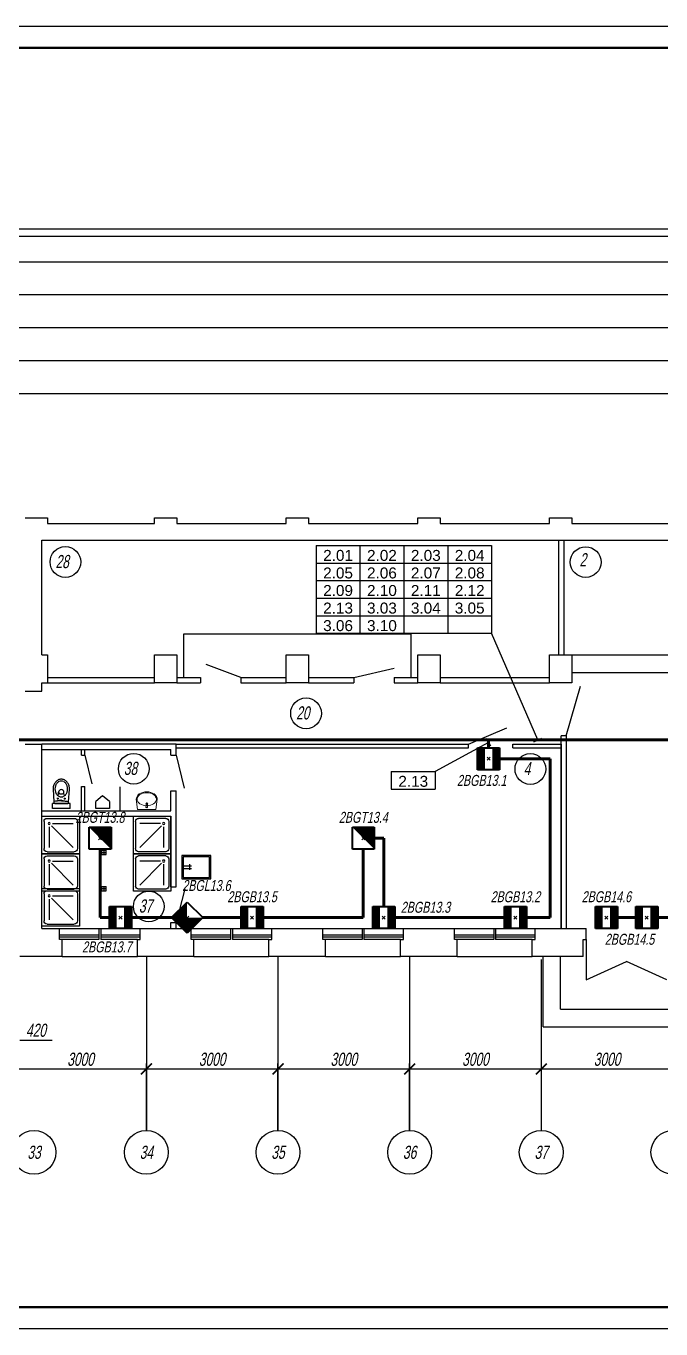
# Model space of a CAD drawing. Extents: x 0 to 1720, y -2086 to 3873.
# Drawn here: x 944 to 1088.7, y -1192 to -895 of the extents above; entities that cross this region are included whole.
import ezdxf
from ezdxf.enums import TextEntityAlignment as Align

# ---------------------------------------------------------------- set-up
doc = ezdxf.new("R2010")
doc.units = 0
doc.layers.add('EL_DEVICE', color=1, linetype='Continuous', lineweight=40)
doc.layers.add('EL_KABLE', color=9, linetype='Continuous', lineweight=60)
for name, color, linetype in [('EL_DEVICE_NAME', 7, 'Continuous'), ('FORMAT', 134, 'Continuous'), ('OSI', 5, 'Continuous'), ('PLAN', 2, 'Continuous'), ('SYS_PIN', 7, 'Continuous')]:
    doc.layers.add(name, color=color, linetype=linetype)
doc.styles.add('R2_5', font='arial.ttf', dxfattribs={"width": 0.65, "oblique": 12, "height": 2.5})
doc.styles.get("Standard").update_dxf_attribs({"font": 'arial.ttf'})

# ---------------------------------------------------------------- blocks, each defined once
blk = doc.blocks.new('n')
for points in [[(-6527766, -4118616), (-6527107, -4118616), (-6527107, -4119151), (-6527766, -4119151)], [(-6527735, -4118647), (-6527137, -4118647), (-6527137, -4119120), (-6527735, -4119120)]]:
    blk.add_lwpolyline(points, close=True)
for points in [[(-6527735, -4118854), (-6527544, -4118854)], [(-6527735, -4118910), (-6527544, -4118910)], [(-6527580, -4118817), (-6527580, -4118951)]]:
    blk.add_lwpolyline(points)
blk = doc.blocks.new('раковина')
at = {"lineweight": 0}
for p, q in [((471040, 84579), (471009, 84347)), ((471029, 84347), (471034, 84376)), ((471034, 84376), (471046, 84404)), ((471459, 84579), (471040, 84579)), ((471040, 84578), (471040, 84578)), ((471046, 84404), (471067, 84429)), ((471067, 84429), (471094, 84451)), ((471094, 84451), (471127, 84470)), ((471127, 84470), (471165, 84483)), ((471165, 84483), (471207, 84492)), ((471207, 84492), (471250, 84495)), ((471231, 84521), (471231, 84525)), ((471233, 84489), (471231, 84521)), ((471236, 84481), (471241, 84439)), ((471239, 84502), (471261, 84502)), ((471239, 84502), (471261, 84502)), ((471239, 84490), (471239, 84502)), ((471250, 84495), (471293, 84492)), ((471259, 84439), (471264, 84481)), ((471261, 84502), (471261, 84490)), ((471267, 84489), (471269, 84521)), ((471269, 84521), (471269, 84525)), ((471293, 84492), (471334, 84483)), ((471334, 84483), (471372, 84470)), ((471372, 84470), (471405, 84451)), ((471405, 84451), (471433, 84429)), ((471433, 84429), (471453, 84404)), ((471453, 84404), (471466, 84376)), ((471489, 84347), (471459, 84579)), ((471459, 84578), (471459, 84578)), ((471466, 84376), (471469, 84347)), ((471009, 84347), (471014, 84314)), ((471014, 84314), (471028, 84283)), ((471028, 84283), (471050, 84253)), ((471034, 84318), (471029, 84347)), ((471046, 84291), (471034, 84318)), ((471067, 84265), (471046, 84291)), ((471050, 84253), (471080, 84228)), ((471094, 84243), (471067, 84265)), ((471080, 84228), (471116, 84207)), ((471127, 84225), (471094, 84243)), ((471116, 84207), (471158, 84191)), ((471165, 84211), (471127, 84225)), ((471158, 84191), (471203, 84182)), ((471207, 84203), (471165, 84211)), ((471203, 84182), (471250, 84179)), ((471250, 84200), (471207, 84203)), ((471293, 84203), (471250, 84200)), ((471250, 84179), (471297, 84182)), ((471334, 84211), (471293, 84203)), ((471297, 84182), (471342, 84191)), ((471372, 84225), (471334, 84211)), ((471342, 84191), (471383, 84207)), ((471405, 84243), (471372, 84225)), ((471383, 84207), (471420, 84228)), ((471433, 84265), (471405, 84243)), ((471420, 84228), (471449, 84253)), ((471453, 84291), (471433, 84265)), ((471449, 84253), (471472, 84283)), ((471466, 84318), (471453, 84291)), ((471469, 84347), (471466, 84318)), ((471472, 84283), (471485, 84314)), ((471485, 84314), (471489, 84347))]:
    blk.add_line(p, q, dxfattribs=at)
for centre, radius, start, end in [((471250, 84452), 24, 0, 180), ((471250, 84452), 24, 180, 0), ((471250, 84522), 20, 339.2856, 200.7144), ((471250, 84522), 19.2, 7.8374, 171.8967), ((471250, 84491), 16.9, 185.1696, 354.8304), ((471250, 84490), 16.9, 185.1696, 354.8304), ((471250, 84490), 10.9, 180, 0), ((471250, 84440), 8.95, 187.1389, 352.8611)]:
    blk.add_arc(centre, radius, start, end, dxfattribs=at)
blk = doc.blocks.new('PL_SHOWER_TRAY')
for p, q in [((0.45, 0.9), (-0.45, 0.9)), ((-0.45, 0.9), (-0.45, 0)), ((-0.4, 0.125), (-0.4, 0.775)), ((-0.325, 0.85), (0.325, 0.85)), ((-0.275, 0.25), (-0.275, 0.75)), ((-0.222, 0.228), (0.3, 0.75)), ((0.4, 0.125), (0.4, 0.775)), ((0.45, 0), (0.45, 0.9)), ((-0.45, 0), (0.45, 0)), ((-0.325, 0.05), (0.325, 0.05)), ((-0.2, 0.175), (0.3, 0.175))]:
    blk.add_line(p, q)
blk.add_circle((-0.275, 0.175), 0.025)
for centre, start, end in [((-0.325, 0.775), 90, 180), ((0.325, 0.775), 360, 90), ((-0.325, 0.125), 180, 270), ((0.325, 0.125), 270, 360)]:
    blk.add_arc(centre, 0.075, start, end)
blk = doc.blocks.new('PODDON')
at = {"xscale": -1000, "yscale": 1000, "zscale": 1000, "rotation": 270}
blk.add_blockref('PL_SHOWER_TRAY', (-338, -13), dxfattribs=at)
blk = doc.blocks.new('_ArchTick')
at = {"const_width": 0.15}
blk.add_lwpolyline([(-0.5, -0.5), (0.5, 0.5)], dxfattribs=at)
blk = doc.blocks.new('OS_DAT_BGB')
at = {"layer": 'EL_DEVICE'}
for p, q in [((-2.5, 2.5), (2.5, 2.5)), ((-2.5, -2.5), (-2.5, 2.5)), ((2.5, 2.5), (2.5, -2.5)), ((2.5, -2.5), (-2.5, -2.5))]:
    blk.add_line(p, q, dxfattribs=at)
at = {"layer": 'EL_DEVICE', "const_width": 1.67}
for points in [[(-1.67, 2.5), (-1.67, -2.5)], [(1.67, 2.5), (1.67, -2.5)]]:
    blk.add_lwpolyline(points, dxfattribs=at)
blk = doc.blocks.new('CONNECTOR_SQUARE')
at = {"layer": 'SYS_PIN'}
for p, q in [((-0.35, 0.35), (0.35, -0.35)), ((0.35, 0.35), (-0.35, -0.35))]:
    blk.add_line(p, q, dxfattribs=at)
blk = doc.blocks.new('OS_DAT_BGT')
at = {"layer": 'EL_DEVICE'}
for p, q in [((-2.5, 2.5), (2.5, 2.5)), ((-2.5, -2.5), (-2.5, 2.5)), ((2.5, 2.5), (2.5, -2.5)), ((2.5, -2.5), (-2.5, -2.5))]:
    blk.add_line(p, q, dxfattribs=at)
blk.add_lwpolyline([(2.5, 2.5, 0, 7.07, 0), (0, 0, 7.07, 7.07, 0)], format="xyseb", dxfattribs=at)
blk = doc.blocks.new('OS_DAT_BGL')
at = {"layer": 'EL_DEVICE'}
for p, q in [((-2.5, 2.5), (2.5, 2.5)), ((-2.5, -2.5), (-2.5, 2.5)), ((2.5, 2.5), (2.5, -2.5)), ((2.5, -2.5), (-2.5, -2.5))]:
    blk.add_line(p, q, dxfattribs=at)
for points in [[(-2.5, 2.5, 0, 7.07, 0), (0, 0, 7.07, 7.07, 0)], [(2.5, 2.5, 0, 7.07, 0), (0, 0, 7.07, 7.07, 0)]]:
    blk.add_lwpolyline(points, format="xyseb", dxfattribs=at)

msp = doc.modelspace()

# ---------------------------------------------------------------- linework, layer by layer
for p, q in [((1010.09, -1013.42), (1050.09, -1013.42)), ((1010.09, -1013.42), (1010.09, -1033.42)), ((1020.09, -1013.42), (1020.09, -1033.42)), ((1030.09, -1013.42), (1030.09, -1033.42)), ((1040.09, -1013.42), (1040.09, -1033.42)), ((1050.09, -1013.42), (1050.09, -1033.42)), ((1010.09, -1017.42), (1050.09, -1017.42)), ((1010.09, -1021.42), (1050.09, -1021.42)), ((1010.09, -1025.42), (1050.09, -1025.42)), ((1010.09, -1029.42), (1050.09, -1029.42)), ((1010.09, -1033.42), (1050.09, -1033.42)), ((1060.63, -1057.73), (1050.09, -1033.42)), ((1049.4, -1058.29), (1037.23, -1064.92)), ((1049.88, -1059.16), (1048.92, -1057.41)), ((1059.71, -1058.13), (1061.55, -1057.34)), ((1027.23, -1064.92), (1037.23, -1064.92)), ((1027.23, -1064.92), (1027.23, -1068.92)), ((1037.23, -1064.92), (1037.23, -1068.92)), ((1027.23, -1068.92), (1037.23, -1068.92))]:
    msp.add_line(p, q)
at = {"layer": 'EL_KABLE'}
for p, q in [((1183.2, -1057.73), (41.9, -1057.73)), ((1183.2, -1057.73), (69.9, -1057.73)), ((1183.2, -1057.73), (81.4, -1057.73)), ((1183.2, -1057.73), (101.73, -1057.73)), ((1183.2, -1057.73), (160.37, -1057.73)), ((1183.2, -1057.73), (206.74, -1057.73)), ((1183.2, -1057.73), (269.6, -1057.73)), ((1183.2, -1057.73), (442.45, -1057.73)), ((1183.2, -1057.73), (443.35, -1057.73)), ((1183.2, -1057.73), (476.9, -1057.73)), ((1183.2, -1057.73), (497.5, -1057.73)), ((1183.2, -1057.73), (683.11, -1057.73)), ((1183.2, -1057.73), (700.23, -1057.73)), ((1183.2, -1057.73), (746.6, -1057.73)), ((1183.2, -1057.73), (763.12, -1057.73)), ((1183.2, -1057.73), (780.23, -1057.73)), ((1183.2, -1057.73), (809.87, -1057.73)), ((1183.2, -1057.73), (1049.4, -1057.73)), ((1049.4, -1057.73), (1049.4, -1059.53)), ((1051.9, -1062.03), (1063.4, -1062.03)), ((1063.4, -1062.03), (1063.4, -1098.23)), ((1025.5, -1080.13), (1023.35, -1080.13)), ((1025.5, -1095.73), (1025.5, -1080.13)), ((960.85, -1098.23), (960.85, -1082.63)), ((1020.85, -1082.63), (1020.85, -1098.23)), ((963, -1098.23), (960.85, -1098.23)), ((977.16, -1098.23), (968, -1098.23)), ((993, -1098.23), (984.24, -1098.23)), ((1020.85, -1098.23), (998, -1098.23)), ((1053, -1098.23), (1028, -1098.23)), ((1063.4, -1098.23), (1058, -1098.23)), ((1082.95, -1098.23), (1078.75, -1098.23)), ((1103.75, -1098.23), (1087.95, -1098.23))]:
    msp.add_line(p, q, dxfattribs=at)
at = {"layer": 'FORMAT'}
msp.add_lwpolyline([(0, -895), (1720.39, -895), (1720.39, -1192), (0, -1192)], close=True, dxfattribs=at)
at = {"layer": 'FORMAT', "lineweight": 50}
msp.add_lwpolyline([(20, -1187), (20, -900), (1715.39, -900), (1715.39, -1187)], close=True, dxfattribs=at)
at = {"layer": 'OSI'}
for p, q in [((971.4, -1107.13), (971.4, -1146.73)), ((971.4, -1107.75), (971.4, -1133.98)), ((971.4, -1107.75), (971.4, -1133.98)), ((1001.4, -1107.13), (1001.4, -1146.73)), ((1001.4, -1107.75), (1001.4, -1133.98)), ((1001.4, -1107.75), (1001.4, -1133.98)), ((1031.4, -1107.13), (1031.4, -1146.73)), ((1031.4, -1107.75), (1031.4, -1133.98)), ((1031.4, -1107.75), (1031.4, -1133.98)), ((1061.4, -1107.75), (1061.4, -1133.98)), ((1061.4, -1107.75), (1061.4, -1133.98)), ((1061.4, -1123.13), (1061.4, -1146.73)), ((942.57, -1126.17), (949.9, -1126.17)), ((939.4, -1132.73), (973.4, -1132.73)), ((969.4, -1132.73), (1003.4, -1132.73)), ((999.4, -1132.73), (1033.4, -1132.73)), ((1029.4, -1132.73), (1063.4, -1132.73)), ((1059.4, -1132.73), (1093.4, -1132.73))]:
    msp.add_line(p, q, dxfattribs=at)
at = {"layer": 'OSI', "lineweight": 25}
for p, q in [((971.4, -1146.73), (971.4, -1131.48)), ((971.4, -1146.73), (971.4, -1131.48)), ((1001.4, -1146.73), (1001.4, -1131.48)), ((1001.4, -1146.73), (1001.4, -1131.48)), ((1031.4, -1146.73), (1031.4, -1131.48)), ((1031.4, -1146.73), (1031.4, -1131.48))]:
    msp.add_line(p, q, dxfattribs=at)
for centre in [(945.8, -1151.73), (971.4, -1151.73), (1001.4, -1151.73), (1031.4, -1151.73), (1061.4, -1151.73), (1091.4, -1151.73)]:
    msp.add_circle(centre, 5, dxfattribs=at)
at = {"layer": 'PLAN'}
for p, q in [((33, -941.23), (1460.2, -941.23)), ((37.4, -942.93), (1380.89, -942.93)), ((928.9, -948.73), (1096.2, -948.73)), ((928.9, -956.23), (1096.2, -956.23)), ((928.9, -963.73), (1096.2, -963.73)), ((928.9, -971.23), (1096.2, -971.23)), ((928.9, -978.73), (1096.2, -978.73)), ((943.8, -1007.13), (948.9, -1007.13)), ((948.9, -1007.13), (948.9, -1008.43)), ((948.9, -1008.43), (973.25, -1008.43)), ((973.25, -1008.43), (973.25, -1007.13)), ((973.25, -1007.13), (978.35, -1007.13)), ((978.35, -1007.13), (978.35, -1008.43)), ((978.35, -1008.43), (1003.25, -1008.43)), ((1003.25, -1008.43), (1003.25, -1007.13)), ((1003.25, -1007.13), (1008.35, -1007.13)), ((1008.35, -1007.13), (1008.35, -1008.43)), ((1008.35, -1008.43), (1033.25, -1008.43)), ((1033.25, -1008.43), (1033.25, -1007.13)), ((1033.25, -1007.13), (1038.35, -1007.13)), ((1038.35, -1007.13), (1038.35, -1008.43)), ((1038.35, -1008.43), (1063.25, -1008.43)), ((1063.25, -1008.43), (1063.25, -1007.13)), ((1063.25, -1007.13), (1068.35, -1007.13)), ((1068.35, -1007.13), (1068.35, -1008.43)), ((1068.35, -1008.43), (1093.25, -1008.43)), ((947.6, -1012.23), (1224.7, -1012.23)), ((947.6, -1038.33), (947.6, -1012.23)), ((1065.4, -1038.33), (1065.4, -1012.23)), ((1066.6, -1038.33), (1066.6, -1012.23)), ((979.95, -1043.53), (979.95, -1033.53)), ((979.95, -1033.53), (1031.65, -1033.53)), ((1031.65, -1033.53), (1031.65, -1043.53)), ((947.6, -1038.33), (948.9, -1038.33)), ((948.9, -1038.33), (948.9, -1044.73)), ((973.25, -1044.73), (973.25, -1038.33)), ((973.25, -1038.33), (978.35, -1038.33)), ((978.35, -1038.33), (978.35, -1044.73)), ((1003.25, -1044.73), (1003.25, -1038.33)), ((1003.25, -1038.33), (1008.35, -1038.33)), ((1008.35, -1038.33), (1008.35, -1044.73)), ((1033.25, -1044.73), (1033.25, -1038.33)), ((1033.25, -1038.33), (1038.35, -1038.33)), ((1038.35, -1038.33), (1038.35, -1044.73)), ((1063.25, -1044.73), (1063.25, -1038.33)), ((1063.25, -1038.33), (1068.35, -1038.33)), ((1068.35, -1038.33), (1068.35, -1044.73)), ((1068.35, -1038.33), (1153.25, -1038.33)), ((992.95, -1043.53), (985.06, -1040.55)), ((1018.65, -1043.53), (1027.85, -1041.34)), ((1068.35, -1042.33), (1093.25, -1042.33)), ((947.6, -1046.63), (947.6, -1044.73)), ((947.6, -1044.73), (948.9, -1044.73)), ((948.9, -1043.53), (973.25, -1043.53)), ((948.9, -1044.73), (973.25, -1044.73)), ((978.35, -1044.73), (973.25, -1044.73)), ((978.35, -1043.53), (983.75, -1043.53)), ((978.35, -1044.73), (983.75, -1044.73)), ((983.75, -1043.53), (983.75, -1044.73)), ((992.95, -1043.53), (1003.25, -1043.53)), ((992.95, -1043.53), (992.95, -1044.73)), ((992.95, -1044.73), (1003.25, -1044.73)), ((1008.35, -1044.73), (1003.25, -1044.73)), ((1008.35, -1043.53), (1018.65, -1043.53)), ((1008.35, -1044.73), (1018.65, -1044.73)), ((1018.65, -1043.53), (1018.65, -1044.73)), ((1027.85, -1043.53), (1033.25, -1043.53)), ((1027.85, -1043.53), (1027.85, -1044.73)), ((1027.85, -1044.73), (1033.25, -1044.73)), ((1038.35, -1044.73), (1033.25, -1044.73)), ((1038.35, -1043.53), (1063.25, -1043.53)), ((1038.35, -1044.73), (1063.25, -1044.73)), ((1068.35, -1044.73), (1063.25, -1044.73)), ((943.8, -1046.63), (947.6, -1046.63)), ((1067.1, -1056.83), (1070.31, -1045.51)), ((1044.8, -1058.73), (1053.58, -1054.97)), ((1065.9, -1058.73), (1065.9, -1056.83)), ((1067.1, -1056.83), (1065.9, -1056.83)), ((1067.1, -1056.83), (1067.1, -1100.73)), ((943.8, -1058.73), (947.6, -1058.73)), ((947.6, -1100.73), (947.6, -1058.73)), ((978.2, -1058.73), (947.6, -1058.73)), ((947.6, -1059.93), (957.4, -1059.93)), ((956.6, -1061.23), (956.6, -1059.93)), ((957.4, -1059.93), (977, -1059.93)), ((957.4, -1061.23), (957.4, -1059.93)), ((977, -1061.23), (977, -1059.93)), ((978.2, -1061.23), (978.2, -1058.73)), ((978.2, -1058.73), (1044.8, -1058.73)), ((978.2, -1059.53), (1044.8, -1059.53)), ((1044.8, -1059.53), (1044.8, -1058.73)), ((1054.9, -1058.73), (1065.9, -1058.73)), ((1054.9, -1059.53), (1054.9, -1058.73)), ((1054.9, -1059.53), (1065.9, -1059.53)), ((1065.9, -1100.73), (1065.9, -1058.73)), ((1065.9, -1058.73), (1065.9, -1100.73)), ((1067.1, -1058.73), (1067.1, -1068.73)), ((956.6, -1061.23), (957.4, -1061.23)), ((957.4, -1061.23), (958.97, -1067.77)), ((977, -1061.23), (978.2, -1061.23)), ((978.2, -1061.23), (980.01, -1068.75)), ((950.17, -1068.94), (950.34, -1071.82)), ((953.69, -1071.82), (953.86, -1068.94)), ((956.6, -1073.93), (956.6, -1068.33)), ((956.6, -1068.33), (957.4, -1068.33)), ((957.4, -1073.93), (957.4, -1068.33)), ((957.4, -1073.93), (957.4, -1068.43)), ((957.4, -1073.93), (957.4, -1068.43)), ((965.42, -1073.93), (965.42, -1068.43)), ((951.94, -1071.47), (950.34, -1071.8)), ((950.34, -1071.82), (950.35, -1072.01)), ((951.99, -1071.6), (950.35, -1071.8)), ((951.41, -1071.1), (951.01, -1071.1)), ((951.21, -1071.3), (951.21, -1070.9)), ((951.41, -1069.75), (951.41, -1069.65)), ((951.41, -1070.1), (951.41, -1069.75)), ((951.71, -1070.05), (952.31, -1070.05)), ((952.04, -1071.6), (953.67, -1071.8)), ((952.08, -1071.47), (953.67, -1071.8)), ((952.61, -1069.75), (952.61, -1069.65)), ((952.61, -1070.1), (952.61, -1069.75)), ((952.61, -1071.1), (953.01, -1071.1)), ((952.81, -1071.3), (952.81, -1070.9)), ((953.67, -1072.01), (953.69, -1071.82)), ((961.37, -1070.51), (959.86, -1071.77)), ((959.86, -1073.37), (959.86, -1071.77)), ((963.01, -1071.77), (961.37, -1070.51)), ((963.01, -1071.77), (963.01, -1073.37)), ((977, -1073.93), (977, -1069.33)), ((977, -1069.33), (978.2, -1069.33)), ((978.2, -1091.23), (978.2, -1069.33)), ((947.6, -1073.93), (957.4, -1073.93)), ((947.6, -1075.13), (977, -1075.13)), ((954.01, -1072.2), (950.01, -1072.2)), ((954.01, -1072.2), (950.01, -1072.2)), ((950.01, -1073.4), (950.01, -1072.2)), ((950.01, -1073.4), (950.01, -1072.2)), ((954.01, -1073.4), (950.01, -1073.4)), ((950.55, -1072.2), (953.47, -1072.2)), ((954.01, -1073.4), (954.01, -1072.2)), ((954.01, -1073.4), (954.01, -1072.2)), ((957.4, -1073.93), (977, -1073.93)), ((963.01, -1073.37), (959.86, -1073.37)), ((977, -1091.23), (977, -1075.13)), ((961.27, -1083.88), (961.27, -1082.88)), ((961.27, -1082.88), (962.27, -1082.88)), ((961.27, -1083.38), (962.27, -1083.38)), ((961.27, -1083.88), (962.27, -1083.88)), ((961.77, -1083.88), (961.77, -1082.88)), ((962.27, -1083.88), (962.27, -1082.88)), ((961.27, -1092.13), (961.27, -1091.13)), ((961.27, -1091.13), (962.27, -1091.13)), ((961.27, -1091.63), (962.27, -1091.63)), ((961.27, -1092.13), (962.27, -1092.13)), ((961.77, -1092.13), (961.77, -1091.13)), ((962.27, -1092.13), (962.27, -1091.13)), ((977, -1091.23), (978.2, -1091.23)), ((980.19, -1091.64), (978.2, -1099.33)), ((947.6, -1100.73), (951.6, -1100.73)), ((951.6, -1103.23), (951.6, -1100.73)), ((951.6, -1100.73), (970, -1100.73)), ((960.6, -1100.73), (960.6, -1103.23)), ((961, -1100.73), (961, -1103.23)), ((970, -1100.73), (981.6, -1100.73)), ((970, -1103.23), (970, -1100.73)), ((977, -1100.73), (977, -1099.33)), ((977, -1099.33), (978.2, -1099.33)), ((978.2, -1100.73), (978.2, -1099.33)), ((981.6, -1103.23), (981.6, -1100.73)), ((981.6, -1100.73), (1000, -1100.73)), ((990.6, -1100.73), (990.6, -1103.23)), ((991, -1100.73), (991, -1103.23)), ((1000, -1100.73), (1011.6, -1100.73)), ((1000, -1103.23), (1000, -1100.73)), ((1011.6, -1103.23), (1011.6, -1100.73)), ((1011.6, -1100.73), (1030, -1100.73)), ((1020.6, -1100.73), (1020.6, -1103.23)), ((1021, -1100.73), (1021, -1103.23)), ((1030, -1100.73), (1041.6, -1100.73)), ((1030, -1103.23), (1030, -1100.73)), ((1041.6, -1103.23), (1041.6, -1100.73)), ((1041.6, -1100.73), (1060, -1100.73)), ((1050.6, -1100.73), (1050.6, -1103.23)), ((1051, -1100.73), (1051, -1103.23)), ((1060, -1100.73), (1071.6, -1100.73)), ((1060, -1103.23), (1060, -1100.73)), ((1071.6, -1103.23), (1071.6, -1100.73)), ((960.6, -1102.23), (951.6, -1102.23)), ((960.6, -1102.73), (951.6, -1102.73)), ((952.25, -1103.23), (951.6, -1103.23)), ((952.25, -1107.13), (952.25, -1103.23)), ((960.6, -1103.23), (952.25, -1103.23)), ((970, -1102.23), (961, -1102.23)), ((970, -1102.73), (961, -1102.73)), ((969.35, -1103.23), (961, -1103.23)), ((969.35, -1107.13), (969.35, -1103.23)), ((969.35, -1103.23), (970, -1103.23)), ((990.6, -1102.23), (981.6, -1102.23)), ((990.6, -1102.73), (981.6, -1102.73)), ((982.25, -1103.23), (981.6, -1103.23)), ((982.25, -1107.13), (982.25, -1103.23)), ((990.6, -1103.23), (982.25, -1103.23)), ((1000, -1102.23), (991, -1102.23)), ((1000, -1102.73), (991, -1102.73)), ((999.35, -1103.23), (991, -1103.23)), ((999.35, -1107.13), (999.35, -1103.23)), ((999.35, -1103.23), (1000, -1103.23)), ((1020.6, -1102.23), (1011.6, -1102.23)), ((1020.6, -1102.73), (1011.6, -1102.73)), ((1012.25, -1103.23), (1011.6, -1103.23)), ((1012.25, -1107.13), (1012.25, -1103.23)), ((1020.6, -1103.23), (1012.25, -1103.23)), ((1030, -1102.23), (1021, -1102.23)), ((1030, -1102.73), (1021, -1102.73)), ((1029.35, -1103.23), (1021, -1103.23)), ((1029.35, -1107.13), (1029.35, -1103.23)), ((1029.35, -1103.23), (1030, -1103.23)), ((1050.6, -1102.23), (1041.6, -1102.23)), ((1050.6, -1102.73), (1041.6, -1102.73)), ((1042.25, -1103.23), (1041.6, -1103.23)), ((1042.25, -1107.13), (1042.25, -1103.23)), ((1050.6, -1103.23), (1042.25, -1103.23)), ((1060, -1102.23), (1051, -1102.23)), ((1060, -1102.73), (1051, -1102.73)), ((1059.35, -1103.23), (1051, -1103.23)), ((1059.35, -1107.13), (1059.35, -1103.23)), ((1059.35, -1103.23), (1060, -1103.23)), ((1070.95, -1107.13), (1070.95, -1103.23)), ((1070.95, -1103.23), (1071.6, -1103.23)), ((1071.6, -1103.23), (1071.6, -1112.43)), ((952.25, -1107.13), (942.6, -1107.13)), ((952.25, -1107.13), (969.35, -1107.13)), ((982.25, -1107.13), (969.35, -1107.13)), ((982.25, -1107.13), (999.35, -1107.13)), ((1012.25, -1107.13), (999.35, -1107.13)), ((1012.25, -1107.13), (1029.35, -1107.13)), ((1042.25, -1107.13), (1029.35, -1107.13)), ((1042.25, -1107.13), (1059.35, -1107.13)), ((1070.95, -1107.13), (1059.35, -1107.13)), ((1061.8, -1123.13), (1061.8, -1107.13)), ((1065.8, -1119.13), (1065.8, -1107.13)), ((1071.6, -1112.43), (1080.8, -1108.23)), ((1090, -1112.43), (1080.8, -1108.23)), ((1065.8, -1119.13), (1155.8, -1119.13)), ((1061.8, -1123.13), (1159.8, -1123.13))]:
    msp.add_line(p, q, dxfattribs=at)
for centre, radius in [((952.95, -1017.17), 3.5), ((1071.52, -1017.2), 3.5), ((1007.79, -1051.67), 3.5), ((968.52, -1064.31), 3.5), ((1058.92, -1064.36), 3.5), ((951.21, -1071.1), 0.1), ((952.81, -1071.1), 0.1), ((971.95, -1095.68), 3.5)]:
    msp.add_circle(centre, radius, dxfattribs=at)
for centre, radius, start, end in [((952.54, -1068.8), 2.38, 159.9529, 180), ((952.54, -1068.8), 2.38, 180, 183.4385), ((952.28, -1068.71), 2.1, 138.6215, 159.9529), ((952.79, -1068.9), 2.23, 161.5476, 180), ((952.79, -1068.9), 2.23, 180, 198.4524), ((952.41, -1068.77), 1.83, 141.1466, 161.5476), ((952.12, -1068.56), 1.88, 115.1824, 138.6215), ((952.17, -1068.58), 1.52, 117.2121, 141.1466), ((952.01, -1068.34), 1.64, 90, 115.1824), ((952.01, -1069.65), 0.6, 0, 180), ((952.01, -1068.28), 1.18, 90, 117.2121), ((952.01, -1068.34), 1.64, 64.8176, 90), ((952.01, -1068.28), 1.18, 62.7879, 90), ((951.86, -1068.58), 1.52, 38.8534, 62.7879), ((951.91, -1068.56), 1.88, 41.3785, 64.8176), ((951.62, -1068.77), 1.83, 18.4524, 38.8534), ((951.74, -1068.71), 2.1, 20.0471, 41.3785), ((951.23, -1068.9), 2.23, 0, 18.4524), ((951.23, -1068.9), 2.23, 341.5476, 360), ((951.48, -1068.8), 2.38, 360, 20.0471), ((951.48, -1068.8), 2.38, 356.5615, 0), ((950.36, -1071.82), 0.0186, 101.8091, 183.4385), ((950.55, -1072), 0.2, 183.4385, 270), ((952.41, -1069.03), 1.83, 198.4524, 218.8534), ((952.17, -1069.22), 1.52, 218.8534, 242.7879), ((951.31, -1070.1), 0.1, 270, 0), ((951.71, -1069.75), 0.3, 180, 270), ((952.01, -1069.52), 1.18, 242.7879, 270), ((952.01, -1071.8), 0.343, 78.1909, 101.8091), ((952.01, -1071.8), 0.199, 83.1871, 96.8129), ((952.01, -1069.52), 1.18, 270, 297.2121), ((952.31, -1069.75), 0.3, 270, 0), ((951.86, -1069.22), 1.52, 297.2121, 321.1466), ((952.71, -1070.1), 0.1, 180, 270), ((951.62, -1069.03), 1.83, 321.1466, 341.5476), ((953.47, -1072), 0.2, 270, 356.5615), ((953.67, -1071.82), 0.0186, 356.5615, 78.1909)]:
    msp.add_arc(centre, radius, start, end, dxfattribs=at)

# ---------------------------------------------------------------- block references
for name, p in [('OS_DAT_BGB', (1049.4, -1062.03)), ('CONNECTOR_SQUARE', (1049.4, -1062.03)), ('OS_DAT_BGT', (960.85, -1080.13)), ('OS_DAT_BGT', (1020.85, -1080.13)), ('CONNECTOR_SQUARE', (960.85, -1080.13)), ('CONNECTOR_SQUARE', (1020.85, -1080.13)), ('OS_DAT_BGB', (965.5, -1098.23)), ('OS_DAT_BGB', (995.5, -1098.23)), ('OS_DAT_BGB', (1025.5, -1098.23)), ('OS_DAT_BGB', (1055.5, -1098.23)), ('OS_DAT_BGB', (1076.25, -1098.23)), ('OS_DAT_BGB', (1085.45, -1098.23)), ('CONNECTOR_SQUARE', (965.5, -1098.23)), ('CONNECTOR_SQUARE', (980.7, -1098.23)), ('CONNECTOR_SQUARE', (995.5, -1098.23)), ('CONNECTOR_SQUARE', (1025.5, -1098.23)), ('CONNECTOR_SQUARE', (1055.5, -1098.23)), ('CONNECTOR_SQUARE', (1076.25, -1098.23)), ('CONNECTOR_SQUARE', (1085.45, -1098.23))]:
    msp.add_blockref(name, p)
at = {"rotation": 135}
msp.add_blockref('OS_DAT_BGL', (980.7, -1098.23), dxfattribs=at)
at = {"layer": 'OSI', "xscale": 2.5, "yscale": 2.5, "zscale": 2.5}
for p in [(971.4, -1132.73), (1001.4, -1132.73), (1031.4, -1132.73), (1061.4, -1132.73)]:
    msp.add_blockref('_ArchTick', p, dxfattribs=at)
at = {"layer": 'OSI', "xscale": 2.5, "yscale": 2.5, "zscale": 2.5, "rotation": 180}
for p in [(971.4, -1132.73), (1001.4, -1132.73), (1031.4, -1132.73), (1061.4, -1132.73)]:
    msp.add_blockref('_ArchTick', p, dxfattribs=at)
at = {"layer": 'PLAN'}
for name, p, xscale, yscale, zscale, rotation in [('раковина', (-3741.01, -227.77), -0.01, 0.01, 0.01, 180), ('PODDON', (952, -1078.34), 0.0095, 0.0095, 0.0095, 270), ('PODDON', (973.79, -1079.53), 0.0095, 0.0095, 0.0095, 180), ('PODDON', (952, -1086.89), 0.0095, 0.0095, 0.0095, 270), ('PODDON', (973.79, -1088.08), 0.0095, 0.0095, 0.0095, 180), ('n', (66257.13, -42275.55), -0.01, 0.01, 0.01, 180), ('PODDON', (952, -1094.84), 0.0095, 0.0095, 0.0095, 270)]:
    msp.add_blockref(name, p, dxfattribs=dict(at, xscale=xscale, yscale=yscale, zscale=zscale, rotation=rotation))

# ---------------------------------------------------------------- texts
at = {"char_height": 2.5, "attachment_point": 2, "line_spacing_factor": 0.96}
for s, insert in [('2.01', (1015.09, -1014.42)), ('2.02', (1025.09, -1014.42)), ('2.03', (1035.09, -1014.42)), ('2.04', (1045.09, -1014.42)), ('2.05', (1015.09, -1018.42)), ('2.06', (1025.09, -1018.42)), ('2.07', (1035.09, -1018.42)), ('2.08', (1045.09, -1018.42)), ('2.09', (1015.09, -1022.42)), ('2.10', (1025.09, -1022.42)), ('2.11', (1035.09, -1022.42)), ('2.12', (1045.09, -1022.42)), ('2.13', (1015.09, -1026.42)), ('3.03', (1025.09, -1026.42)), ('3.04', (1035.09, -1026.42)), ('3.05', (1045.09, -1026.42)), ('3.06', (1015.09, -1030.42)), ('3.10', (1025.09, -1030.42)), ('2.13', (1032.23, -1065.92))]:
    msp.add_mtext(s, dxfattribs=dict(at, insert=insert))
at = {"layer": 'EL_DEVICE_NAME', "style": 'R2_5', "oblique": 12, "width": 0.7}
for s, p in [('2BGB13.1', (1047.83, -1068.21)), ('2BGT13.8', (960.85, -1076.63)), ('2BGT13.4', (1020.85, -1076.63)), ('2BGL13.6', (985.09, -1092.17)), ('2BGB13.5', (995.5, -1094.73)), ('2BGB13.2', (1055.5, -1094.73)), ('2BGB14.6', (1076.25, -1094.73)), ('2BGB13.3', (1035.02, -1097.13)), ('2BGB13.7', (962.4, -1106.16)), ('2BGB14.5', (1081.52, -1104.43))]:
    msp.add_text(s, height=2.5, dxfattribs=at).set_placement(p, align=Align.CENTER)
at = {"layer": 'OSI', "lineweight": 25, "style": 'R2_5', "oblique": 12, "width": 0.65}
for s, p in [('33', (945.8, -1151.73)), ('34', (971.4, -1151.73)), ('35', (1001.4, -1151.73)), ('36', (1031.4, -1151.73)), ('37', (1061.4, -1151.73))]:
    msp.add_text(s, height=3, dxfattribs=at).set_placement(p, align=Align.MIDDLE_CENTER)
at = {"layer": 'OSI', "char_height": 3, "attachment_point": 5, "style": 'R2_5'}
for s, insert in [('420', (946.24, -1123.93)), ('3000', (956.4, -1130.54)), ('3000', (986.4, -1130.54)), ('3000', (1016.4, -1130.54)), ('3000', (1046.4, -1130.54)), ('3000', (1076.4, -1130.54))]:
    msp.add_mtext(s, dxfattribs=dict(at, insert=insert))
at = {"layer": 'PLAN', "style": 'R2_5', "oblique": 12, "width": 0.65}
for s, p in [('28', (950.71, -1018.57)), ('2', (1070.13, -1018.15)), ('20', (1005.54, -1053.07)), ('38', (966.27, -1065.71)), ('4', (1057.4, -1065.76)), ('37', (969.71, -1097.08))]:
    msp.add_text(s, height=3, dxfattribs=at).set_placement(p)

doc.saveas('drawing.dxf')
